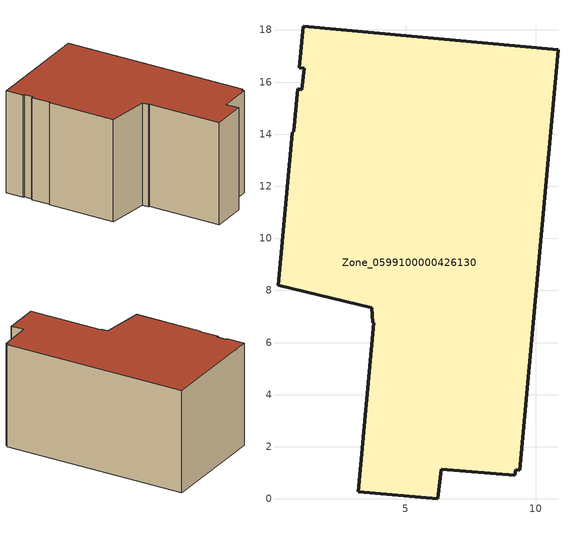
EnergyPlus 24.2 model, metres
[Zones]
Zone_0599100000426130
 floor ground (C_G): 1.07,18.14 10.85,17.25 9.38,1.09 9.22,1.11 9.2,0.9 6.36,1.14 6.24,0 3.19,0.28 3.78,6.76 3.73,6.77 3.69,7.33 0.1,8.2 0.64,14.06 0.71,14.12 0.85,15.75 1.02,15.71 1.11,16.54 0.93,16.55 z0
 wall outside (C_F): 10.85,17.25 1.07,18.14 0.93,16.55 1.11,16.54 1.02,15.71 0.85,15.75 0.71,14.12 0.64,14.06 0.1,8.2 3.69,7.33 3.73,6.77 3.78,6.76 3.19,0.28 6.24,0 6.36,1.14 9.2,0.9 9.22,1.11 9.38,1.09 10.85,17.25 z0:9.16
 roof outside (C_R): 0.64,14.06 0.1,8.2 3.69,7.33 3.73,6.77 3.78,6.76 3.19,0.28 6.24,0 6.36,1.14 9.2,0.9 9.22,1.11 9.38,1.09 10.85,17.25 1.07,18.14 0.93,16.55 1.11,16.54 1.02,15.71 0.85,15.75 0.71,14.12 z9.16
[BUILDING]
Pand.0599100000426130: North Axis=0; Terrain=City; Loads Convergence Tolerance Value=0.04; Temperature Convergence Tolerance Value=0.4; Solar Distribution=FullExterior; Maximum Number of Warmup Days=25; Minimum Number of Warmup Days=1
[Site:Location]
Rotterdam.The.Hague.AP_ZH_NLD Design_Conditions: Latitude=51.96; Longitude=4.45; Time Zone=1; Elevation=-4.5
[SITE:GROUNDTEMPERATURE:BUILDINGSURFACE]
18, 18, 18, 18, 18, 18, 18, 18, 18, 18, 18, 18
[MATERIAL] Thermal Absorptance=0.9; Solar Absorptance=0.7; Visible Absorptance=0.7
Name | Roughness | Thickness | Conductivity | Density | Specific Heat
G.D.2006-2014 | MediumSmooth | 0.15 | 0.06 | 540 | 1210
F.D.2006-2014 | Rough | 0.3 | 0.12 | 1920 | 840
R.D.2006-2014 | MediumRough | 0.2 | 0.08 | 1500 | 1000
[CONSTRUCTION]
C_G: G.D.2006-2014
C_F: F.D.2006-2014
C_R: R.D.2006-2014
[ZONE]
Zone_0599100000426130: Type=1; Multiplier=1; Ceiling Height=Autocalculate; Volume=Autocalculate; Floor Area=autocalculate; Part of Total Floor Area=Yes
[ZONEINFILTRATION:DESIGNFLOWRATE]
Infil_Zone_0599100000426130: Zone or ZoneList or Space or SpaceList=Zone_0599100000426130; Schedule=AlwaysOn; Design Flow Rate Calculation Method=Flow/Area; Flow Rate per Floor Area=0.0021; Constant Term Coefficient=1; Temperature Term Coefficient=0; Velocity Term Coefficient=0; Velocity Squared Term Coefficient=0
[HVACTEMPLATE:ZONE:IDEALLOADSAIRSYSTEM]
Zone_0599100000426130: Maximum Heating Supply Air Temperature=50; Minimum Cooling Supply Air Temperature=13; Maximum Heating Supply Air Humidity Ratio=0.0156; Minimum Cooling Supply Air Humidity Ratio=0.0077; Heating Limit=NoLimit; Cooling Limit=NoLimit; Dehumidification Control Type=ConstantSensibleHeatRatio; Cooling Sensible Heat Ratio=0.7; Dehumidification Setpoint=60; Humidification Control Type=None; Humidification Setpoint=30; Outdoor Air Method=None; Outdoor Air Flow Rate per Person=0.00944; Outdoor Air Flow Rate per Zone Floor Area=0; Outdoor Air Flow Rate per Zone=0; Demand Controlled Ventilation Type=None; Outdoor Air Economizer Type=NoEconomizer; Heat Recovery Type=None; Sensible Heat Recovery Effectiveness=0.7; Latent Heat Recovery Effectiveness=0.65
[ZONECONTROL:THERMOSTAT]
ThermostatControl_Zone_0599100000426130: Zone or ZoneList=Zone_0599100000426130; Control Type Schedule=DualSetpointControlType; Control 1=Thermostat_Zone_0599100000426130; Temperature Difference Between Cutout And Setpoint=0
[THERMOSTATSETPOINT:DUALSETPOINT]
Thermostat_Zone_0599100000426130: Heating Setpoint Temperature Schedule=HeatingSetpoint_Zone_0599100000426130; Cooling Setpoint Temperature Schedule=CoolingSetpoint_Zone_0599100000426130
[SCHEDULE:COMPACT]
HeatingSetpoint_Zone_0599100000426130: Through: 12/31, For: AllDays, Until: 24:00, 21
CoolingSetpoint_Zone_0599100000426130: Through: 12/31, For: AllDays, Until: 24:00, 24
DualSetpointControlType: Through: 12/31, For: AllDays, Until: 24:00, 4
AlwaysOn: Through: 12/31, For: AllDays, Until: 24:00, 1
